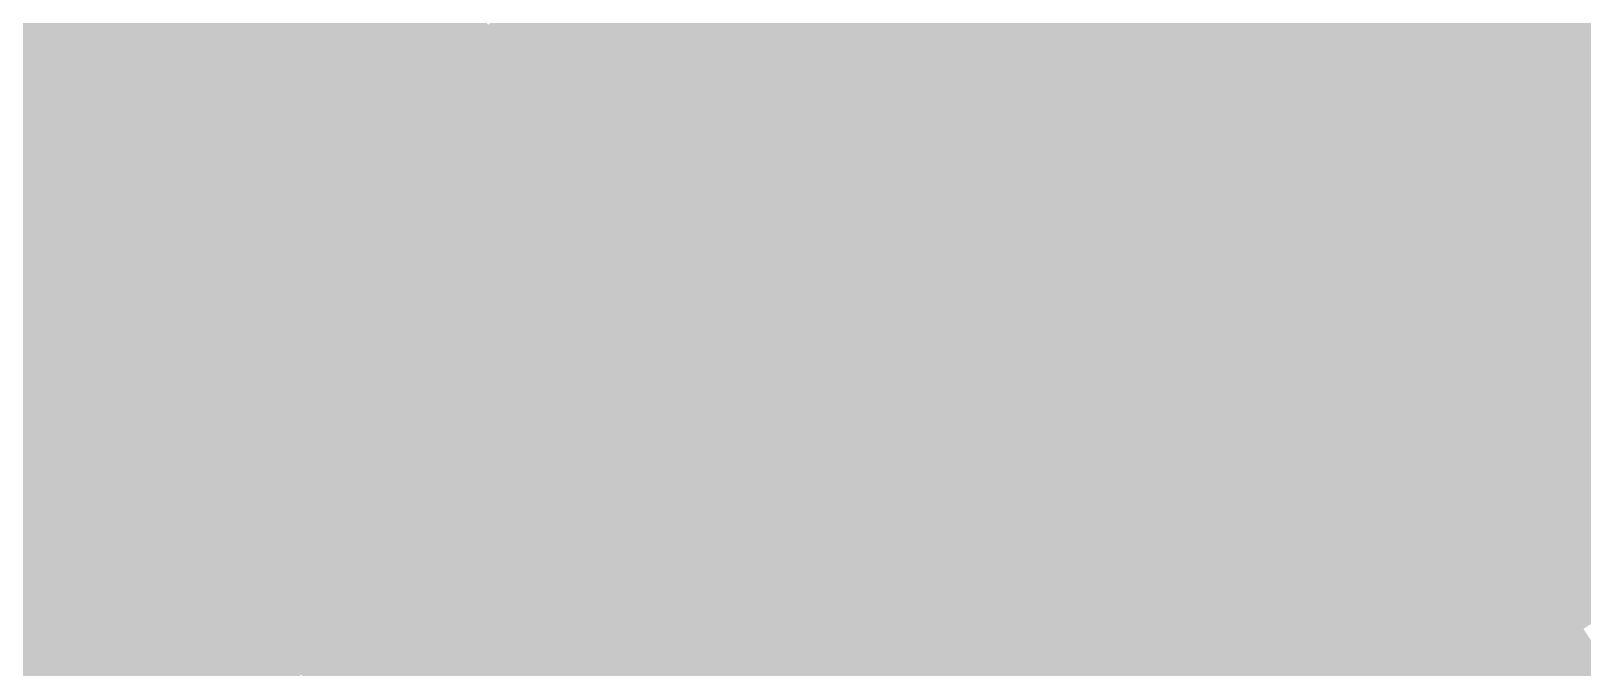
# Model space of a CAD drawing. Header units: inches. Extents: x -266 to 784, y -170 to 213.
# Drawn here: x -97.69 to -68.9, y 102.38 to 114.19 of the extents above; entities that cross this region are included whole.
import ezdxf

# ---------------------------------------------------------------- set-up
doc = ezdxf.new("R2010")
doc.units = ezdxf.units.IN
doc.header["$MEASUREMENT"] = 0

msp = doc.modelspace()

# ---------------------------------------------------------------- linework, layer by layer
at = {"color": 97, "true_color": 0x3b7640}
msp.add_solid([(-84.589301, 114.055469), (-85.185001, 114.858677), (-81.764763, 116.097043), (-82.340571, 116.914628)], dxfattribs=at)
at = {"color": 109, "true_color": 0x2a5431}
msp.add_solid([(-97.975926, 113.581327), (-98.629099, 114.338536), (-95.158993, 115.951568), (-95.793386, 116.724578)], dxfattribs=at)
at = {"color": 119, "true_color": 0x306137}
msp.add_solid([(-93.255813, 113.632537), (-93.890206, 114.405547), (-90.439044, 115.886925), (-91.054275, 116.675271)], dxfattribs=at)
at = {"color": 95, "true_color": 0x4a944b}
msp.add_solid([(-72.224679, 114.055231), (-72.759676, 114.900085), (-69.40387, 115.793362), (-69.917973, 116.651091)], dxfattribs=at)
at = {"color": 97, "true_color": 0x366e3d}
msp.add_solid([(-88.593349, 113.521886), (-89.208581, 114.310232), (-85.7807, 115.661885), (-86.376399, 116.465092)], dxfattribs=at)
at = {"color": 97, "true_color": 0x418346}
msp.add_solid([(-80.037339, 113.644289), (-80.613147, 114.461874), (-77.224262, 115.574276), (-77.779833, 116.405746)], dxfattribs=at)
at = {"color": 95, "true_color": 0x458c49}
msp.add_solid([(-76.113122, 113.911337), (-76.668692, 114.742807), (-73.294674, 115.744938), (-73.829672, 116.589792)], dxfattribs=at)
at = {"color": 97, "true_color": 0x3d7b43}
msp.add_solid([(-83.993602, 113.252262), (-84.589301, 114.055469), (-81.188955, 115.279459), (-81.764763, 116.097043)], dxfattribs=at)
at = {"color": 109, "true_color": 0x2c5933}
msp.add_solid([(-97.322754, 112.824118), (-97.975926, 113.581327), (-94.524599, 115.178558), (-95.158993, 115.951568)], dxfattribs=at)
at = {"color": 119, "true_color": 0x326539}
msp.add_solid([(-92.621419, 112.859526), (-93.255813, 113.632537), (-89.823812, 115.098578), (-90.439044, 115.886925)], dxfattribs=at)
at = {"color": 95, "true_color": 0x48904b}
msp.add_solid([(-75.557552, 113.079867), (-76.113122, 113.911337), (-72.759676, 114.900085), (-73.294674, 115.744938)], dxfattribs=at)
at = {"color": 95, "true_color": 0x4c994e}
msp.add_solid([(-71.689681, 113.210378), (-72.224679, 114.055231), (-68.889768, 114.935634), (-69.40387, 115.793362)], dxfattribs=at)
at = {"color": 97, "true_color": 0x39723f}
msp.add_solid([(-87.978117, 112.733539), (-88.593349, 113.521886), (-85.185001, 114.858677), (-85.7807, 115.661885)], dxfattribs=at)
at = {"color": 107, "true_color": 0x438848}
msp.add_solid([(-79.46153, 112.826704), (-80.037339, 113.644289), (-76.668692, 114.742807), (-77.224262, 115.574276)], dxfattribs=at)
at = {"color": 119, "true_color": 0x2e5d36}
msp.add_solid([(-96.669581, 112.066909), (-97.322754, 112.824118), (-93.890206, 114.405547), (-94.524599, 115.178558)], dxfattribs=at)
at = {"color": 97, "true_color": 0x3f7f45}
msp.add_solid([(-83.397903, 112.449054), (-83.993602, 113.252262), (-80.613147, 114.461874), (-81.188955, 115.279459)], dxfattribs=at)
at = {"color": 97, "true_color": 0x346a3c}
msp.add_solid([(-91.987026, 112.086516), (-92.621419, 112.859526), (-89.208581, 114.310232), (-89.823812, 115.098578)], dxfattribs=at)
at = {"color": 95, "true_color": 0x4a944d}
msp.add_solid([(-75.001981, 112.248398), (-75.557552, 113.079867), (-72.224679, 114.055231), (-72.759676, 114.900085)], dxfattribs=at)
at = {"color": 95, "true_color": 0x4e9d50}
msp.add_solid([(-71.154683, 112.365524), (-71.689681, 113.210378), (-68.375665, 114.077905), (-68.889768, 114.935634)], dxfattribs=at)
at = {"color": 97, "true_color": 0x3b7642}
msp.add_solid([(-87.362886, 111.945193), (-87.978117, 112.733539), (-84.589301, 114.055469), (-85.185001, 114.858677)], dxfattribs=at)
at = {"color": 95, "true_color": 0x458c4a}
msp.add_solid([(-78.885722, 112.009119), (-79.46153, 112.826704), (-76.113122, 113.911337), (-76.668692, 114.742807)], dxfattribs=at)
at = {"color": 119, "true_color": 0x306138}
msp.add_solid([(-96.016408, 111.3097), (-96.669581, 112.066909), (-93.255813, 113.632537), (-93.890206, 114.405547)], dxfattribs=at)
at = {"color": 97, "true_color": 0x366e3e}
msp.add_solid([(-91.352633, 111.313505), (-91.987026, 112.086516), (-88.593349, 113.521886), (-89.208581, 114.310232)], dxfattribs=at)
at = {"color": 97, "true_color": 0x418347}
msp.add_solid([(-82.802203, 111.645847), (-83.397903, 112.449054), (-80.037339, 113.644289), (-80.613147, 114.461874)], dxfattribs=at)
at = {"color": 97, "true_color": 0x3d7b44}
msp.add_solid([(-86.747654, 111.156846), (-87.362886, 111.945193), (-83.993602, 113.252262), (-84.589301, 114.055469)], dxfattribs=at)
at = {"color": 95, "true_color": 0x4c994f}
msp.add_solid([(-74.446411, 111.416928), (-75.001981, 112.248398), (-71.689681, 113.210378), (-72.224679, 114.055231)], dxfattribs=at)
at = {"color": 95, "true_color": 0x50a152}
msp.add_solid([(-70.619686, 111.520671), (-71.154683, 112.365524), (-67.861562, 113.220177), (-68.375665, 114.077905)], dxfattribs=at)
at = {"color": 95, "true_color": 0x48904d}
msp.add_solid([(-78.309914, 111.191535), (-78.885722, 112.009119), (-75.557552, 113.079867), (-76.113122, 113.911337)], dxfattribs=at)
at = {"color": 109, "true_color": 0x2c5934}
msp.add_solid([(-100.062284, 110.401718), (-100.733843, 111.142669), (-97.322754, 112.824118), (-97.975926, 113.581327)], dxfattribs=at)
at = {"color": 119, "true_color": 0x32653b}
msp.add_solid([(-95.363235, 110.552492), (-96.016408, 111.3097), (-92.621419, 112.859526), (-93.255813, 113.632537)], dxfattribs=at)
at = {"color": 97, "true_color": 0x397241}
msp.add_solid([(-90.71824, 110.540495), (-91.352633, 111.313505), (-87.978117, 112.733539), (-88.593349, 113.521886)], dxfattribs=at)
at = {"color": 107, "true_color": 0x43884a}
msp.add_solid([(-82.206504, 110.842639), (-82.802203, 111.645847), (-79.46153, 112.826704), (-80.037339, 113.644289)], dxfattribs=at)
at = {"color": 97, "true_color": 0x3f7f46}
msp.add_solid([(-86.132423, 110.3685), (-86.747654, 111.156846), (-83.397903, 112.449054), (-83.993602, 113.252262)], dxfattribs=at)
at = {"color": 95, "true_color": 0x4e9d52}
msp.add_solid([(-73.890841, 110.585458), (-74.446411, 111.416928), (-71.154683, 112.365524), (-71.689681, 113.210378)], dxfattribs=at)
at = {"color": 95, "true_color": 0x52a554}
msp.add_solid([(-70.084688, 110.675817), (-70.619686, 111.520671), (-67.347459, 112.362448), (-67.861562, 113.220177)], dxfattribs=at)
at = {"color": 97, "true_color": 0x346a3d}
msp.add_solid([(-94.710062, 109.795283), (-95.363235, 110.552492), (-91.987026, 112.086516), (-92.621419, 112.859526)], dxfattribs=at)
at = {"color": 95, "true_color": 0x4a944f}
msp.add_solid([(-77.734106, 110.37395), (-78.309914, 111.191535), (-75.001981, 112.248398), (-75.557552, 113.079867)], dxfattribs=at)
at = {"color": 119, "true_color": 0x2e5d37}
msp.add_solid([(-99.390725, 109.660767), (-100.062284, 110.401718), (-96.669581, 112.066909), (-97.322754, 112.824118)], dxfattribs=at)
at = {"color": 97, "true_color": 0x3b7643}
msp.add_solid([(-90.083846, 109.767484), (-90.71824, 110.540495), (-87.362886, 111.945193), (-87.978117, 112.733539)], dxfattribs=at)
at = {"color": 107, "true_color": 0x458c4c}
msp.add_solid([(-81.610805, 110.039432), (-82.206504, 110.842639), (-78.885722, 112.009119), (-79.46153, 112.826704)], dxfattribs=at)
at = {"color": 107, "true_color": 0x418349}
msp.add_solid([(-85.517191, 109.580153), (-86.132423, 110.3685), (-82.802203, 111.645847), (-83.397903, 112.449054)], dxfattribs=at)
at = {"color": 95, "true_color": 0x50a154}
msp.add_solid([(-73.335271, 109.753989), (-73.890841, 110.585458), (-70.619686, 111.520671), (-71.154683, 112.365524)], dxfattribs=at)
at = {"color": 105, "true_color": 0x54aa56}
msp.add_solid([(-69.549691, 109.830963), (-70.084688, 110.675817), (-66.833357, 111.504719), (-67.347459, 112.362448)], dxfattribs=at)
at = {"color": 119, "true_color": 0x306139}
msp.add_solid([(-98.719166, 108.919815), (-99.390725, 109.660767), (-96.016408, 111.3097), (-96.669581, 112.066909)], dxfattribs=at)
at = {"color": 97, "true_color": 0x366e40}
msp.add_solid([(-94.056889, 109.038074), (-94.710062, 109.795283), (-91.352633, 111.313505), (-91.987026, 112.086516)], dxfattribs=at)
at = {"color": 95, "true_color": 0x48904e}
msp.add_solid([(-81.015105, 109.236224), (-81.610805, 110.039432), (-78.309914, 111.191535), (-78.885722, 112.009119)], dxfattribs=at)
at = {"color": 95, "true_color": 0x4c9951}
msp.add_solid([(-77.158298, 109.556365), (-77.734106, 110.37395), (-74.446411, 111.416928), (-75.001981, 112.248398)], dxfattribs=at)
at = {"color": 97, "true_color": 0x3d7b46}
msp.add_solid([(-89.449453, 108.994474), (-90.083846, 109.767484), (-86.747654, 111.156846), (-87.362886, 111.945193)], dxfattribs=at)
at = {"color": 107, "true_color": 0x43884b}
msp.add_solid([(-84.901959, 108.791807), (-85.517191, 109.580153), (-82.206504, 110.842639), (-82.802203, 111.645847)], dxfattribs=at)
at = {"color": 95, "true_color": 0x4e9d53}
msp.add_solid([(-76.582489, 108.73878), (-77.158298, 109.556365), (-73.890841, 110.585458), (-74.446411, 111.416928)], dxfattribs=at)
at = {"color": 105, "true_color": 0x52a556}
msp.add_solid([(-72.779701, 108.922519), (-73.335271, 109.753989), (-70.084688, 110.675817), (-70.619686, 111.520671)], dxfattribs=at)
at = {"color": 105, "true_color": 0x56ae59}
msp.add_solid([(-69.014693, 108.98611), (-69.549691, 109.830963), (-66.319254, 110.646991), (-66.833357, 111.504719)], dxfattribs=at)
at = {"color": 119, "true_color": 0x32653c}
msp.add_solid([(-98.047607, 108.178864), (-98.719166, 108.919815), (-95.363235, 110.552492), (-96.016408, 111.3097)], dxfattribs=at)
at = {"color": 97, "true_color": 0x397242}
msp.add_solid([(-93.403717, 108.280865), (-94.056889, 109.038074), (-90.71824, 110.540495), (-91.352633, 111.313505)], dxfattribs=at)
at = {"color": 107, "true_color": 0x3f7f48}
msp.add_solid([(-88.81506, 108.221463), (-89.449453, 108.994474), (-86.132423, 110.3685), (-86.747654, 111.156846)], dxfattribs=at)
at = {"color": 95, "true_color": 0x4a9451}
msp.add_solid([(-80.419406, 108.433017), (-81.015105, 109.236224), (-77.734106, 110.37395), (-78.309914, 111.191535)], dxfattribs=at)
at = {"color": 107, "true_color": 0x458c4e}
msp.add_solid([(-84.286728, 108.003461), (-84.901959, 108.791807), (-81.610805, 110.039432), (-82.206504, 110.842639)], dxfattribs=at)
at = {"color": 97, "true_color": 0x346a3e}
msp.add_solid([(-97.376048, 107.437913), (-98.047607, 108.178864), (-94.710062, 109.795283), (-95.363235, 110.552492)], dxfattribs=at)
at = {"color": 105, "true_color": 0x50a156}
msp.add_solid([(-76.006681, 107.921195), (-76.582489, 108.73878), (-73.335271, 109.753989), (-73.890841, 110.585458)], dxfattribs=at)
at = {"color": 105, "true_color": 0x54aa58}
msp.add_solid([(-72.22413, 108.09105), (-72.779701, 108.922519), (-69.549691, 109.830963), (-70.084688, 110.675817)], dxfattribs=at)
at = {"color": 105, "true_color": 0x59b25b}
msp.add_solid([(-68.479695, 108.141256), (-69.014693, 108.98611), (-65.805151, 109.789262), (-66.319254, 110.646991)], dxfattribs=at)
at = {"color": 97, "true_color": 0x3b7645}
msp.add_solid([(-92.750544, 107.523656), (-93.403717, 108.280865), (-90.083846, 109.767484), (-90.71824, 110.540495)], dxfattribs=at)
at = {"color": 107, "true_color": 0x41834a}
msp.add_solid([(-88.180666, 107.448453), (-88.81506, 108.221463), (-85.517191, 109.580153), (-86.132423, 110.3685)], dxfattribs=at)
at = {"color": 95, "true_color": 0x4c9953}
msp.add_solid([(-79.823707, 107.629809), (-80.419406, 108.433017), (-77.158298, 109.556365), (-77.734106, 110.37395)], dxfattribs=at)
at = {"color": 95, "true_color": 0x489050}
msp.add_solid([(-83.671496, 107.215114), (-84.286728, 108.003461), (-81.015105, 109.236224), (-81.610805, 110.039432)], dxfattribs=at)
at = {"color": 97, "true_color": 0x366e41}
msp.add_solid([(-96.704489, 106.696962), (-97.376048, 107.437913), (-94.056889, 109.038074), (-94.710062, 109.795283)], dxfattribs=at)
at = {"color": 97, "true_color": 0x3d7b47}
msp.add_solid([(-92.097371, 106.766447), (-92.750544, 107.523656), (-89.449453, 108.994474), (-90.083846, 109.767484)], dxfattribs=at)
at = {"color": 105, "true_color": 0x52a558}
msp.add_solid([(-75.430873, 107.103611), (-76.006681, 107.921195), (-72.779701, 108.922519), (-73.335271, 109.753989)], dxfattribs=at)
at = {"color": 105, "true_color": 0x56ae5b}
msp.add_solid([(-71.66856, 107.25958), (-72.22413, 108.09105), (-69.014693, 108.98611), (-69.549691, 109.830963)], dxfattribs=at)
at = {"color": 107, "true_color": 0x43884d}
msp.add_solid([(-87.546273, 106.675443), (-88.180666, 107.448453), (-84.901959, 108.791807), (-85.517191, 109.580153)], dxfattribs=at)
at = {"color": 95, "true_color": 0x4e9d55}
msp.add_solid([(-79.228007, 106.826602), (-79.823707, 107.629809), (-76.582489, 108.73878), (-77.158298, 109.556365)], dxfattribs=at)
at = {"color": 95, "true_color": 0x4a9452}
msp.add_solid([(-83.056265, 106.426768), (-83.671496, 107.215114), (-80.419406, 108.433017), (-81.015105, 109.236224)], dxfattribs=at)
at = {"color": 97, "true_color": 0x397243}
msp.add_solid([(-96.032931, 105.956011), (-96.704489, 106.696962), (-93.403717, 108.280865), (-94.056889, 109.038074)], dxfattribs=at)
at = {"color": 107, "true_color": 0x3f7f4a}
msp.add_solid([(-91.444198, 106.009239), (-92.097371, 106.766447), (-88.81506, 108.221463), (-89.449453, 108.994474)], dxfattribs=at)
at = {"color": 105, "true_color": 0x54aa5a}
msp.add_solid([(-74.855065, 106.286026), (-75.430873, 107.103611), (-72.22413, 108.09105), (-72.779701, 108.922519)], dxfattribs=at)
at = {"color": 105, "true_color": 0x59b25d}
msp.add_solid([(-71.11299, 106.42811), (-71.66856, 107.25958), (-68.479695, 108.141256), (-69.014693, 108.98611)], dxfattribs=at)
at = {"color": 107, "true_color": 0x458c4f}
msp.add_solid([(-86.91188, 105.902432), (-87.546273, 106.675443), (-84.286728, 108.003461), (-84.901959, 108.791807)], dxfattribs=at)
at = {"color": 105, "true_color": 0x50a158}
msp.add_solid([(-78.632308, 106.023394), (-79.228007, 106.826602), (-76.006681, 107.921195), (-76.582489, 108.73878)], dxfattribs=at)
at = {"color": 97, "true_color": 0x3b7646}
msp.add_solid([(-95.361372, 105.21506), (-96.032931, 105.956011), (-92.750544, 107.523656), (-93.403717, 108.280865)], dxfattribs=at)
at = {"color": 95, "true_color": 0x4c9955}
msp.add_solid([(-82.441033, 105.638421), (-83.056265, 106.426768), (-79.823707, 107.629809), (-80.419406, 108.433017)], dxfattribs=at)
at = {"color": 97, "true_color": 0x346a40}
msp.add_solid([(-99.983379, 105.015827), (-100.67292, 105.740074), (-97.376048, 107.437913), (-98.047607, 108.178864)], dxfattribs=at)
at = {"color": 107, "true_color": 0x41834c}
msp.add_solid([(-90.791025, 105.25203), (-91.444198, 106.009239), (-88.180666, 107.448453), (-88.81506, 108.221463)], dxfattribs=at)
at = {"color": 95, "true_color": 0x489052}
msp.add_solid([(-86.277487, 105.129422), (-86.91188, 105.902432), (-83.671496, 107.215114), (-84.286728, 108.003461)], dxfattribs=at)
at = {"color": 105, "true_color": 0x56ae5d}
msp.add_solid([(-74.279257, 105.468441), (-74.855065, 106.286026), (-71.66856, 107.25958), (-72.22413, 108.09105)], dxfattribs=at)
at = {"color": 93, "true_color": 0x5bb65f}
msp.add_solid([(-70.55742, 105.596641), (-71.11299, 106.42811), (-67.944698, 107.296403), (-68.479695, 108.141256)], dxfattribs=at)
at = {"color": 105, "true_color": 0x52a55a}
msp.add_solid([(-78.036609, 105.220187), (-78.632308, 106.023394), (-75.430873, 107.103611), (-76.006681, 107.921195)], dxfattribs=at)
at = {"color": 97, "true_color": 0x366e42}
msp.add_solid([(-99.293838, 104.29158), (-99.983379, 105.015827), (-96.704489, 106.696962), (-97.376048, 107.437913)], dxfattribs=at)
at = {"color": 107, "true_color": 0x3d7b48}
msp.add_solid([(-94.689813, 104.474109), (-95.361372, 105.21506), (-92.097371, 106.766447), (-92.750544, 107.523656)], dxfattribs=at)
at = {"color": 107, "true_color": 0x43884e}
msp.add_solid([(-90.137852, 104.494821), (-90.791025, 105.25203), (-87.546273, 106.675443), (-88.180666, 107.448453)], dxfattribs=at)
at = {"color": 105, "true_color": 0x4e9d57}
msp.add_solid([(-81.825802, 104.850075), (-82.441033, 105.638421), (-79.228007, 106.826602), (-79.823707, 107.629809)], dxfattribs=at)
at = {"color": 95, "true_color": 0x4a9454}
msp.add_solid([(-85.643093, 104.356411), (-86.277487, 105.129422), (-83.056265, 106.426768), (-83.671496, 107.215114)], dxfattribs=at)
at = {"color": 105, "true_color": 0x54aa5c}
msp.add_solid([(-77.44091, 104.416979), (-78.036609, 105.220187), (-74.855065, 106.286026), (-75.430873, 107.103611)], dxfattribs=at)
at = {"color": 105, "true_color": 0x59b25f}
msp.add_solid([(-73.703448, 104.650856), (-74.279257, 105.468441), (-71.11299, 106.42811), (-71.66856, 107.25958)], dxfattribs=at)
at = {"color": 93, "true_color": 0x5dbb61}
msp.add_solid([(-70.001849, 104.765171), (-70.55742, 105.596641), (-67.4097, 106.451549), (-67.944698, 107.296403)], dxfattribs=at)
at = {"color": 105, "true_color": 0x50a15a}
msp.add_solid([(-81.21057, 104.061728), (-81.825802, 104.850075), (-78.632308, 106.023394), (-79.228007, 106.826602)], dxfattribs=at)
at = {"color": 97, "true_color": 0x397245}
msp.add_solid([(-98.604298, 103.567333), (-99.293838, 104.29158), (-96.032931, 105.956011), (-96.704489, 106.696962)], dxfattribs=at)
at = {"color": 107, "true_color": 0x3f7f4b}
msp.add_solid([(-94.018254, 103.733158), (-94.689813, 104.474109), (-91.444198, 106.009239), (-92.097371, 106.766447)], dxfattribs=at)
at = {"color": 107, "true_color": 0x458c51}
msp.add_solid([(-89.484679, 103.737612), (-90.137852, 104.494821), (-86.91188, 105.902432), (-87.546273, 106.675443)], dxfattribs=at)
at = {"color": 105, "true_color": 0x4c9957}
msp.add_solid([(-85.0087, 103.583401), (-85.643093, 104.356411), (-82.441033, 105.638421), (-83.056265, 106.426768)], dxfattribs=at)
at = {"color": 105, "true_color": 0x56ae5f}
msp.add_solid([(-76.84521, 103.613772), (-77.44091, 104.416979), (-74.279257, 105.468441), (-74.855065, 106.286026)], dxfattribs=at)
at = {"color": 93, "true_color": 0x5bb661}
msp.add_solid([(-73.12764, 103.833271), (-73.703448, 104.650856), (-70.55742, 105.596641), (-71.11299, 106.42811)], dxfattribs=at)
at = {"color": 93, "true_color": 0x5fbf64}
msp.add_solid([(-69.446279, 103.933702), (-70.001849, 104.765171), (-66.874702, 105.606696), (-67.4097, 106.451549)], dxfattribs=at)
at = {"color": 97, "true_color": 0x3b7647}
msp.add_solid([(-97.914757, 102.843086), (-98.604298, 103.567333), (-95.361372, 105.21506), (-96.032931, 105.956011)], dxfattribs=at)
at = {"color": 107, "true_color": 0x41834e}
msp.add_solid([(-93.346695, 102.992206), (-94.018254, 103.733158), (-90.791025, 105.25203), (-91.444198, 106.009239)], dxfattribs=at)
at = {"color": 105, "true_color": 0x52a55c}
msp.add_solid([(-80.595338, 103.273382), (-81.21057, 104.061728), (-78.036609, 105.220187), (-78.632308, 106.023394)], dxfattribs=at)
at = {"color": 95, "true_color": 0x489053}
msp.add_solid([(-88.831507, 102.980403), (-89.484679, 103.737612), (-86.277487, 105.129422), (-86.91188, 105.902432)], dxfattribs=at)
at = {"color": 105, "true_color": 0x4e9d59}
msp.add_solid([(-84.374307, 102.81039), (-85.0087, 103.583401), (-81.825802, 104.850075), (-82.441033, 105.638421)], dxfattribs=at)
at = {"color": 105, "true_color": 0x59b261}
msp.add_solid([(-76.249511, 102.810564), (-76.84521, 103.613772), (-73.703448, 104.650856), (-74.279257, 105.468441)], dxfattribs=at)
at = {"color": 93, "true_color": 0x5dbb63}
msp.add_solid([(-72.551832, 103.015686), (-73.12764, 103.833271), (-70.001849, 104.765171), (-70.55742, 105.596641)], dxfattribs=at)
at = {"color": 93, "true_color": 0x61c366}
msp.add_solid([(-68.890709, 103.102232), (-69.446279, 103.933702), (-66.339705, 104.761842), (-66.874702, 105.606696)], dxfattribs=at)
at = {"color": 107, "true_color": 0x3d7b4a}
msp.add_solid([(-97.225217, 102.118839), (-97.914757, 102.843086), (-94.689813, 104.474109), (-95.361372, 105.21506)], dxfattribs=at)
at = {"color": 107, "true_color": 0x438850}
msp.add_solid([(-92.675136, 102.251255), (-93.346695, 102.992206), (-90.137852, 104.494821), (-90.791025, 105.25203)], dxfattribs=at)
at = {"color": 105, "true_color": 0x4a9456}
msp.add_solid([(-88.178334, 102.223194), (-88.831507, 102.980403), (-85.643093, 104.356411), (-86.277487, 105.129422)], dxfattribs=at)
at = {"color": 105, "true_color": 0x54aa5e}
msp.add_solid([(-79.980107, 102.485036), (-80.595338, 103.273382), (-77.44091, 104.416979), (-78.036609, 105.220187)], dxfattribs=at)
at = {"color": 105, "true_color": 0x50a15b}
msp.add_solid([(-83.739914, 102.03738), (-84.374307, 102.81039), (-81.21057, 104.061728), (-81.825802, 104.850075)], dxfattribs=at)
at = {"color": 93, "true_color": 0x5bb663}
msp.add_solid([(-75.653812, 102.007357), (-76.249511, 102.810564), (-73.12764, 103.833271), (-73.703448, 104.650856)], dxfattribs=at)
at = {"color": 93, "true_color": 0x5fbf66}
msp.add_solid([(-71.976024, 102.198102), (-72.551832, 103.015686), (-69.446279, 103.933702), (-70.001849, 104.765171)], dxfattribs=at)
at = {"color": 107, "true_color": 0x3f7f4d}
msp.add_solid([(-96.535676, 101.394592), (-97.225217, 102.118839), (-94.018254, 103.733158), (-94.689813, 104.474109)], dxfattribs=at)
at = {"color": 107, "true_color": 0x458c53}
msp.add_solid([(-92.003577, 101.510304), (-92.675136, 102.251255), (-89.484679, 103.737612), (-90.137852, 104.494821)], dxfattribs=at)
at = {"color": 105, "true_color": 0x4c9958}
msp.add_solid([(-87.525161, 101.465985), (-88.178334, 102.223194), (-85.0087, 103.583401), (-85.643093, 104.356411)], dxfattribs=at)
at = {"color": 105, "true_color": 0x56ae61}
msp.add_solid([(-79.364875, 101.696689), (-79.980107, 102.485036), (-76.84521, 103.613772), (-77.44091, 104.416979)], dxfattribs=at)
at = {"color": 105, "true_color": 0x52a55e}
msp.add_solid([(-83.10552, 101.264369), (-83.739914, 102.03738), (-80.595338, 103.273382), (-81.21057, 104.061728)], dxfattribs=at)
at = {"color": 93, "true_color": 0x61c368}
msp.add_solid([(-71.400216, 101.380517), (-71.976024, 102.198102), (-68.890709, 103.102232), (-69.446279, 103.933702)], dxfattribs=at)
at = {"color": 107, "true_color": 0x41834f}
msp.add_solid([(-95.846136, 100.670345), (-96.535676, 101.394592), (-93.346695, 102.992206), (-94.018254, 103.733158)], dxfattribs=at)
at = {"color": 95, "true_color": 0x489055}
msp.add_solid([(-91.332018, 100.769353), (-92.003577, 101.510304), (-88.831507, 102.980403), (-89.484679, 103.737612)], dxfattribs=at)
at = {"color": 93, "true_color": 0x5dbb66}
msp.add_solid([(-75.058112, 101.204149), (-75.653812, 102.007357), (-72.551832, 103.015686), (-73.12764, 103.833271)], dxfattribs=at)
at = {"color": 105, "true_color": 0x4e9d5b}
msp.add_solid([(-86.871988, 100.708777), (-87.525161, 101.465985), (-84.374307, 102.81039), (-85.0087, 103.583401)], dxfattribs=at)
at = {"color": 105, "true_color": 0x59b263}
msp.add_solid([(-78.749644, 100.908343), (-79.364875, 101.696689), (-76.249511, 102.810564), (-76.84521, 103.613772)], dxfattribs=at)
at = {"color": 105, "true_color": 0x54aa60}
msp.add_solid([(-82.471127, 100.491359), (-83.10552, 101.264369), (-79.980107, 102.485036), (-80.595338, 103.273382)], dxfattribs=at)
at = {"color": 93, "true_color": 0x63c86a}
msp.add_solid([(-70.824408, 100.562932), (-71.400216, 101.380517), (-68.335139, 102.270762), (-68.890709, 103.102232)], dxfattribs=at)
at = {"color": 107, "true_color": 0x3d7b4b}
msp.add_solid([(-99.702056, 99.702056), (-100.409163, 100.409163), (-97.225217, 102.118839), (-97.914757, 102.843086)], dxfattribs=at)
at = {"color": 107, "true_color": 0x438852}
msp.add_solid([(-95.156595, 99.946097), (-95.846136, 100.670345), (-92.675136, 102.251255), (-93.346695, 102.992206)], dxfattribs=at)
at = {"color": 105, "true_color": 0x4a9458}
msp.add_solid([(-90.660459, 100.028402), (-91.332018, 100.769353), (-88.178334, 102.223194), (-88.831507, 102.980403)], dxfattribs=at)
at = {"color": 105, "true_color": 0x50a15d}
msp.add_solid([(-86.218815, 99.951568), (-86.871988, 100.708777), (-83.739914, 102.03738), (-84.374307, 102.81039)], dxfattribs=at)
at = {"color": 93, "true_color": 0x5bb665}
msp.add_solid([(-78.134412, 100.119996), (-78.749644, 100.908343), (-75.653812, 102.007357), (-76.249511, 102.810564)], dxfattribs=at)
at = {"color": 93, "true_color": 0x5fbf68}
msp.add_solid([(-74.462413, 100.400941), (-75.058112, 101.204149), (-71.976024, 102.198102), (-72.551832, 103.015686)], dxfattribs=at)
at = {"color": 105, "true_color": 0x56ae63}
msp.add_solid([(-81.836734, 99.718348), (-82.471127, 100.491359), (-79.364875, 101.696689), (-79.980107, 102.485036)], dxfattribs=at)

doc.saveas('drawing.dxf')
